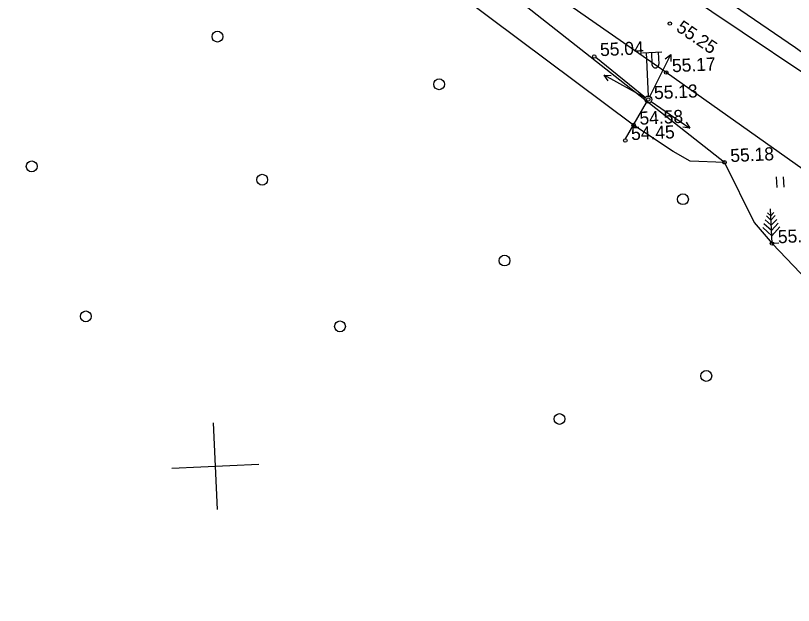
# Model space of a CAD drawing. Extents: x 640662 to 641600, y 6456491 to 6456983.
# Drawn here: x 641439.5 to 641484.22, y 6456857.36 to 6456891.25 of the extents above; entities that cross this region are included whole.
import ezdxf

# ---------------------------------------------------------------- set-up
doc = ezdxf.new("R2010")
doc.units = 0
for name, color, linetype in [('Level 10', 7, 'Continuous'), ('Level 12', 7, 'Continuous'), ('Level 22', 7, 'Continuous'), ('Level 3', 7, 'Continuous'), ('Level 30', 7, 'Continuous'), ('Level 31', 7, 'Continuous'), ('Level 41', 7, 'Continuous'), ('Level 42', 7, 'Continuous'), ('Level 54', 7, 'Continuous'), ('Level 59', 7, 'Continuous'), ('Level 61', 7, 'Continuous'), ('Level 63', 7, 'Continuous')]:
    doc.layers.add(name, color=color, linetype=linetype)

# ---------------------------------------------------------------- blocks, each defined once
blk = doc.blocks.new('VKORIS')
at = {"layer": 'Level 61'}
for p, q in [((0, 2500), (0, -2500)), ((-2500, 0), (2500, 0))]:
    blk.add_line(p, q, dxfattribs=at)
blk = doc.blocks.new('WMNOLO')
at = {"layer": 'Level 12'}
for points in [[(200, 0), (2900, 0)], [(2535.93, 176.13), (2900, 0), (2530.75, -176.23)]]:
    blk.add_lwpolyline(points, dxfattribs=at)
blk.add_circle((0, 0), 200, dxfattribs=at)
blk = doc.blocks.new('VMETS')
at = {"layer": 'Level 10'}
blk.add_circle((0, 0), 311, dxfattribs=at)
blk = doc.blocks.new('VHEIN_')
at = {"layer": 'Level 41'}
for p, q in [((0, 620.11), (0, 0)), ((405.61, 608.83), (405.61, 0))]:
    blk.add_line(p, q, dxfattribs=at)

msp = doc.modelspace()

# ---------------------------------------------------------------- linework, layer by layer
at = {"layer": 'Level 10'}
for p, q in [((641482.991, 6456878.147), (641482.902, 6456880.145)), ((641482.944, 6456879.196), (641482.6, 6456879.511)), ((641482.931, 6456879.496), (641482.671, 6456879.733)), ((641482.92, 6456879.745), (641482.731, 6456879.918)), ((641482.92, 6456879.745), (641483.092, 6456879.934)), ((641482.931, 6456879.496), (641483.168, 6456879.755)), ((641482.944, 6456879.196), (641483.259, 6456879.54)), ((641482.971, 6456878.597), (641482.458, 6456879.066)), ((641482.958, 6456878.896), (641482.529, 6456879.288)), ((641482.958, 6456878.896), (641483.35, 6456879.325)), ((641482.971, 6456878.597), (641483.44, 6456879.11)), ((641483.391, 6456878.165), (641482.991, 6456878.147)), ((641482.991, 6456878.147), (641482.991, 6456878.147))]:
    msp.add_line(p, q, dxfattribs=at)
at = {"layer": 'Level 12'}
for p, q in [((641475.554, 6456889.11), (641476.653, 6456889.16)), ((641475.754, 6456889.119), (641475.866, 6456886.622)), ((641476.053, 6456889.133), (641476.085, 6456888.433)), ((641476.453, 6456889.151), (641476.484, 6456888.451)), ((641472.863, 6456888.857), (641475.713, 6456886.539)), ((641474.573, 6456884.169), (641475.78, 6456886.246)), ((641475.875, 6456886.422), (641475.875, 6456886.422))]:
    msp.add_line(p, q, dxfattribs=at)
msp.add_circle((641475.875, 6456886.422), 0.2, dxfattribs=at)
msp.add_arc((641476.285, 6456888.442), 0.2, 182.5033, 2.6247, dxfattribs=at)
at = {"layer": 'Level 22'}
msp.add_lwpolyline([(641425.015, 6456939.334), (641423.804, 6456939.178), (641423.533, 6456937.922), (641423.926, 6456935.701), (641425.215, 6456932.829), (641432.851, 6456924.935), (641444.146, 6456917.232), (641451.739, 6456911.983), (641463.533, 6456903.63), (641474.442, 6456896.181), (641484.333, 6456889.417), (641494.475, 6456882.108), (641503.734, 6456875.964), (641514.149, 6456869.151), (641521.557, 6456864.409), (641527.218, 6456860.777), (641529.874, 6456859.367), (641532.174, 6456860.965), (641536.629, 6456865.455), (641539.207, 6456868.853), (641541.968, 6456873.062)], dxfattribs=at)
at = {"layer": 'Level 3'}
for p, q in [((641472.77, 6456888.896), (641472.77, 6456888.896)), ((641474.554, 6456884.071), (641474.554, 6456884.071))]:
    msp.add_line(p, q, dxfattribs=at)
for centre in [(641472.77, 6456888.896), (641474.554, 6456884.071)]:
    msp.add_circle(centre, 0.1, dxfattribs=at)
at = {"layer": 'Level 30'}
msp.add_line((641476.905, 6456887.974), (641476.905, 6456887.974), dxfattribs=at)
for points in [[(641424.218, 6456947.975), (641424.158, 6456945.279), (641423.924, 6456935.007), (641424.588, 6456931.486), (641428.653, 6456927.055), (641435.837, 6456922.217), (641444.996, 6456915.959), (641457.667, 6456906.858), (641469.102, 6456898.506), (641479.527, 6456891.472), (641486.557, 6456886.76), (641502.178, 6456876.263), (641508.728, 6456871.924)], [(641506.12, 6456867.809), (641499.607, 6456871.917), (641476.905, 6456887.974), (641466.462, 6456895.253), (641452.2, 6456905.029), (641433.437, 6456917.445), (641428.856, 6456918.934), (641426.619, 6456918.437), (641424.958, 6456917.092), (641424.435, 6456916.342), (641423.74, 6456896.831), (641423.23, 6456872.623)]]:
    msp.add_lwpolyline(points, dxfattribs=at)
at = {"layer": 'Level 31'}
for p, q in [((641477.114, 6456890.785), (641477.114, 6456890.785)), ((641480.26, 6456882.811), (641480.26, 6456882.811))]:
    msp.add_line(p, q, dxfattribs=at)
for centre in [(641477.114, 6456890.785), (641480.26, 6456882.811)]:
    msp.add_circle(centre, 0.1, dxfattribs=at)
at = {"layer": 'Level 41'}
msp.add_line((641475.036, 6456884.958), (641475.036, 6456884.958), dxfattribs=at)
for points in [[(641480.26, 6456882.811), (641478.286, 6456882.876), (641477.302, 6456883.432), (641475.036, 6456884.958), (641465.096, 6456892.381), (641455.641, 6456896.462), (641454.098, 6456898.089), (641453.1, 6456900.553), (641452.922, 6456902.42)], [(641480.26, 6456882.811), (641481.964, 6456879.361), (641482.991, 6456878.147), (641488.242, 6456872.652), (641495.289, 6456863.752), (641497.607, 6456862.347), (641503.594, 6456859.615), (641508.796, 6456858.179), (641510.877, 6456857.361)]]:
    msp.add_lwpolyline(points, dxfattribs=at)
at = {"layer": 'Level 42'}
msp.add_lwpolyline([(641480.26, 6456882.811), (641468.582, 6456891.982), (641466.432, 6456893.535), (641452.922, 6456902.42)], dxfattribs=at)
at = {"layer": 'Level 54'}
for centre in [(641477.114, 6456890.785), (641472.77, 6456888.896), (641476.905, 6456887.974), (641475.875, 6456886.422), (641475.036, 6456884.958), (641474.554, 6456884.071), (641480.26, 6456882.811), (641482.991, 6456878.147)]:
    msp.add_circle(centre, 0.1, dxfattribs=at)
at = {"layer": 'Level 61'}
for p, q in [((641450.872, 6456867.859), (641451.095, 6456862.864)), ((641448.486, 6456865.25), (641453.481, 6456865.473))]:
    msp.add_line(p, q, dxfattribs=at)

# ---------------------------------------------------------------- block references
at = {"layer": 'Level 12', "xscale": 0.000999898662277802}
for yscale, rotation in [(0.0009998986622778018, 63.330678478954056), (0.0009998986622778022, 151.06478982819692), (0.000999898662277802, -34.609514144293136)]:
    msp.add_blockref('WMNOLO', (641475.875, 6456886.422), dxfattribs=dict(at, yscale=yscale, rotation=rotation))
at = {"layer": 'Level 41', "xscale": 0.0009998986622778018, "yscale": 0.000999898662277802, "rotation": 2.563989337780391}
for name, p in [('VMETS', (641451.11, 6456890.038)), ('VMETS', (641463.852, 6456887.299)), ('VMETS', (641440.433, 6456882.583)), ('VMETS', (641453.683, 6456881.818)), ('VHEIN_', (641483.262, 6456881.363)), ('VMETS', (641477.87, 6456880.695)), ('VMETS', (641467.613, 6456877.171)), ('VMETS', (641443.543, 6456873.964)), ('VMETS', (641458.154, 6456873.392)), ('VMETS', (641479.212, 6456870.545)), ('VMETS', (641470.773, 6456868.071))]:
    msp.add_blockref(name, p, dxfattribs=at)
at = {"layer": 'Level 61', "xscale": 0.0009998986622778018, "yscale": 0.000999898662277802, "rotation": 2.563989337780391}
msp.add_blockref('VKORIS', (641450.983, 6456865.362), dxfattribs=at)

# ---------------------------------------------------------------- texts
at = {"layer": 'Level 31'}
for s, rotation, p in [('55.25', 325.8354, (641477.428, 6456890.404)), ('55.18', 2.564, (641480.61, 6456882.827))]:
    msp.add_text(s, height=0.7499, rotation=rotation, dxfattribs=at).set_placement(p)
at = {"layer": 'Level 59'}
msp.add_text('55.46', height=0.7499, rotation=2.564, dxfattribs=at).set_placement((641483.341, 6456878.163))
at = {"layer": 'Level 63'}
for s, p in [('55.04', (641473.12, 6456888.911)), ('55.17', (641477.255, 6456887.989)), ('55.13', (641476.224, 6456886.438)), ('54.58', (641475.386, 6456884.974)), ('54.45', (641474.903, 6456884.087))]:
    msp.add_text(s, height=0.7499, rotation=2.564, dxfattribs=at).set_placement(p)

doc.saveas('drawing.dxf')
